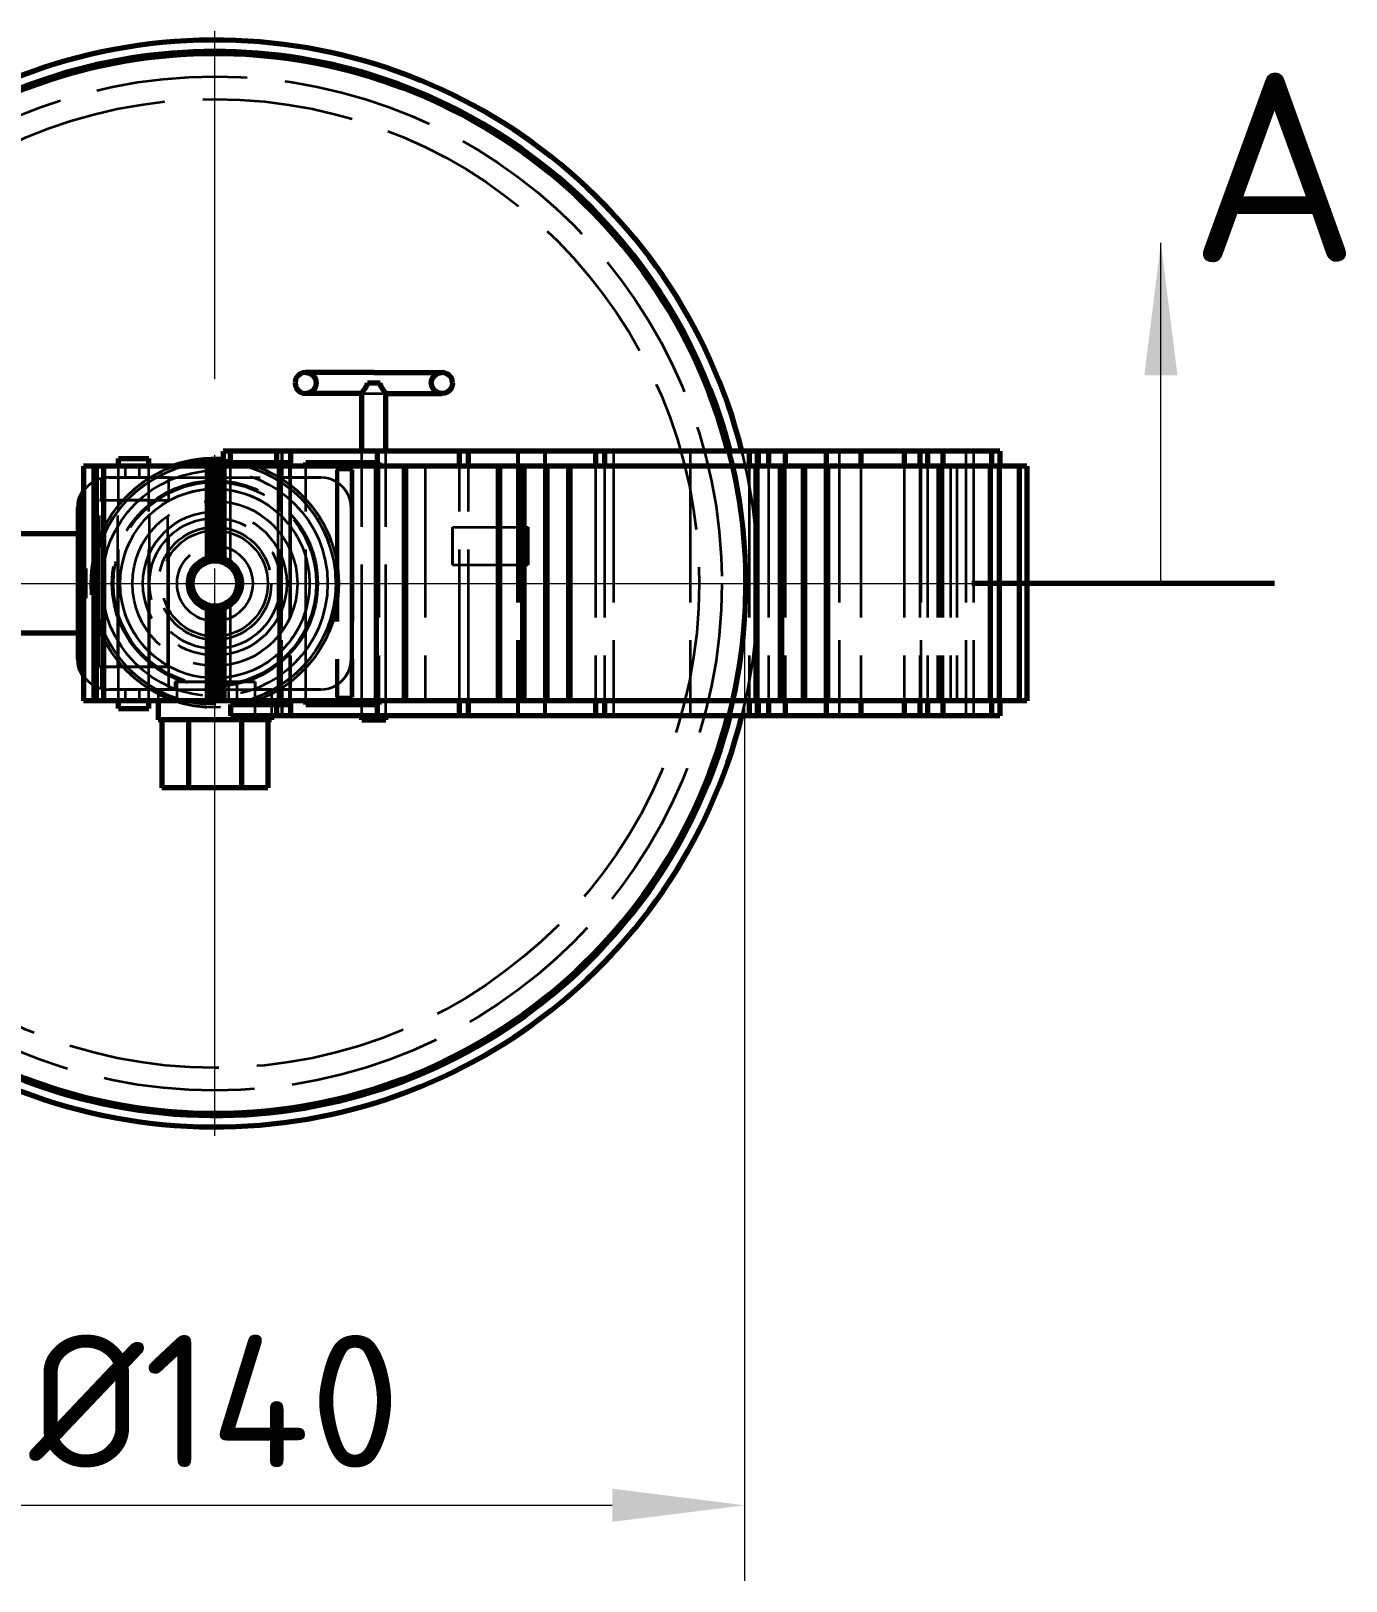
# Model space of a CAD drawing. Header units: millimetres. Extents: x 0 to 2208, y 0 to 420.
# Drawn here: x 108.45 to 143.2, y 41.68 to 82.64 of the extents above; entities that cross this region are included whole.
import ezdxf
from ezdxf.enums import TextEntityAlignment as Align

# ---------------------------------------------------------------- set-up
doc = ezdxf.new("R2010")
doc.units = ezdxf.units.MM
doc.linetypes.add('IRAM-E-TRAZOS', pattern=[5, 4, -1])
doc.linetypes.add('IRAM-F-TRAZO-PUNTO', pattern=[20, 15, -2, 1, -2])
for name, color, linetype, lineweight in [('01-VISIBLE', 7, 'CONTINUOUS', 70), ('02-OCULTA', 4, 'IRAM-E-TRAZOS', 35), ('03-EJE', 1, 'IRAM-F-TRAZO-PUNTO', 18), ('04-COTA', 3, 'CONTINUOUS', 18), ('06-TEXTO', 7, 'CONTINUOUS', 25), ('07-RECUADRO', 7, 'CONTINUOUS', 70), ('08-FINA', 5, 'CONTINUOUS', 18)]:
    doc.layers.add(name, color=color, linetype=linetype, lineweight=lineweight)
doc.styles.add('ISO3098', font='isocpeur.ttf')
doc.dimstyles.new('FLAMA-IRAM', dxfattribs={"dimtxt": 3.5, "dimasz": 3.5, "dimexe": 2, "dimexo": 1.5, "dimgap": 1, "dimtad": 1, "dimdec": 1, "dimtxsty": 'ISO3098', "dimblk": 'IRAM_FLECHA', "dimblk1": 'IRAM_FLECHA', "dimblk2": 'IRAM_FLECHA', "dimcen": 2.5, "dimclrd": 256, "dimclre": 256, "dimclrt": 256, "dimazin": 3, "dimtfac": 1, "dimtmove": 0, "dimatfit": 3, "dimlwd": 18, "dimlwe": 18})

# ---------------------------------------------------------------- blocks, each defined once
blk = doc.blocks.new('IRAM_FLECHA')
blk.add_solid([(0, 0), (-1, 0.125), (-1, -0.125)])

msp = doc.modelspace()

# ---------------------------------------------------------------- hatches: boundary and pattern name
at = {"layer": '08-FINA'}
h = msp.add_hatch(color=7, dxfattribs=at)
h.dxf.hatch_style = 1
h.paths.add_polyline_path([(138.313, 77.041), (137.876, 73.541), (138.751, 73.541)])

# ---------------------------------------------------------------- linework, layer by layer
at = {"layer": '01-VISIBLE'}
for p, q in [((108.89, 81.324), (108.871, 81.381)), ((117.736, 81.324), (117.755, 81.381)), ((117.193, 71.541), (117.193, 73.062)), ((117.833, 71.541), (117.833, 73.062)), ((126.628, 72.367), (126.685, 72.386)), ((110.767, 71.141), (110.767, 71.341)), ((111.567, 71.141), (111.567, 71.341)), ((113.719, 71.541), (113.533, 71.541)), ((113.533, 71.541), (113.533, 71.141)), ((113.719, 71.541), (113.719, 71.241)), ((114.939, 71.541), (113.719, 71.541)), ((114.939, 71.541), (114.939, 71.241)), ((115.311, 71.541), (114.939, 71.541)), ((117.615, 71.541), (115.311, 71.541)), ((115.311, 71.541), (115.311, 71.141)), ((117.615, 71.241), (117.615, 71.541)), ((119.781, 71.541), (117.615, 71.541)), ((119.781, 71.141), (119.781, 71.541)), ((120.019, 71.541), (119.781, 71.541)), ((120.019, 71.141), (120.019, 71.541)), ((123.371, 71.541), (120.019, 71.541)), ((123.371, 71.541), (123.371, 71.141)), ((123.609, 71.541), (123.371, 71.541)), ((123.609, 71.541), (123.609, 71.141)), ((127.435, 71.541), (123.609, 71.541)), ((127.435, 71.541), (127.435, 71.141)), ((127.673, 71.541), (127.435, 71.541)), ((127.673, 71.541), (127.673, 71.141)), ((127.943, 71.541), (127.673, 71.541)), ((127.943, 71.541), (127.943, 71.141)), ((128.383, 71.541), (127.943, 71.541)), ((128.383, 71.541), (128.383, 71.141)), ((129.467, 71.541), (128.383, 71.541)), ((129.467, 71.541), (129.467, 71.141)), ((130.381, 71.541), (129.467, 71.541)), ((130.381, 71.541), (130.381, 71.141)), ((131.533, 71.541), (130.381, 71.541)), ((131.533, 71.541), (131.533, 71.141)), ((131.939, 71.541), (131.533, 71.541)), ((131.939, 71.541), (131.939, 71.141)), ((132.143, 71.541), (131.939, 71.541)), ((132.143, 71.541), (132.143, 71.141)), ((132.549, 71.541), (132.143, 71.541)), ((132.549, 71.541), (132.549, 71.141)), ((133.837, 71.541), (132.549, 71.541)), ((133.837, 71.541), (133.837, 71.141)), ((134.057, 71.541), (133.837, 71.541)), ((134.057, 71.541), (134.057, 71.141)), ((110.113, 71.141), (109.841, 71.141)), ((109.841, 71.141), (109.841, 64.941)), ((110.181, 71.141), (110.113, 71.141)), ((110.113, 71.141), (110.113, 64.941)), ((110.367, 71.141), (110.181, 71.141)), ((110.181, 71.141), (110.181, 64.941)), ((113.109, 71.141), (110.367, 71.141)), ((110.367, 71.141), (110.367, 64.941)), ((113.211, 71.141), (113.109, 71.141)), ((113.109, 71.141), (113.109, 68.71)), ((113.313, 71.141), (113.211, 71.141)), ((113.211, 71.141), (113.211, 68.733)), ((113.449, 71.141), (113.313, 71.141)), ((113.313, 71.141), (113.313, 68.741)), ((113.551, 71.141), (113.449, 71.141)), ((113.449, 71.141), (113.449, 68.728)), ((117.581, 71.141), (113.551, 71.141)), ((113.551, 71.141), (113.551, 68.699)), ((113.589, 71.141), (113.589, 71.241)), ((113.589, 71.241), (113.719, 71.241)), ((113.719, 71.241), (114.939, 71.241)), ((114.939, 71.241), (115.286, 71.241)), ((115.002, 71.141), (115.002, 71.241)), ((115.014, 71.141), (115.014, 71.241)), ((115.025, 71.141), (115.025, 71.241)), ((115.036, 71.141), (115.036, 71.241)), ((115.046, 71.141), (115.046, 71.241)), ((115.286, 71.241), (115.286, 71.141)), ((115.717, 71.141), (115.717, 71.241)), ((115.717, 71.241), (117.615, 71.241)), ((117.581, 64.941), (117.581, 71.141)), ((118.325, 71.141), (117.581, 71.141)), ((117.615, 71.241), (117.648, 71.241)), ((117.648, 71.241), (117.648, 71.141)), ((118.325, 64.941), (118.325, 71.141)), ((118.359, 71.141), (118.325, 71.141)), ((120.797, 71.141), (118.359, 71.141)), ((118.359, 64.941), (118.359, 71.141)), ((120.831, 71.141), (120.797, 71.141)), ((120.797, 71.141), (120.797, 64.941)), ((121.441, 71.141), (120.831, 71.141)), ((120.831, 71.141), (120.831, 64.941)), ((121.475, 71.141), (121.441, 71.141)), ((121.441, 71.141), (121.441, 64.941)), ((122.051, 71.141), (121.475, 71.141)), ((121.475, 71.141), (121.475, 64.941)), ((122.085, 71.141), (122.051, 71.141)), ((122.051, 71.141), (122.051, 64.941)), ((122.661, 71.141), (122.085, 71.141)), ((122.085, 71.141), (122.085, 64.941)), ((122.695, 71.141), (122.661, 71.141)), ((122.661, 71.141), (122.661, 64.941)), ((127.605, 71.141), (122.695, 71.141)), ((122.695, 71.141), (122.695, 64.941)), ((127.639, 71.141), (127.605, 71.141)), ((127.605, 71.141), (127.605, 64.941)), ((128.249, 71.141), (127.639, 71.141)), ((127.639, 71.141), (127.639, 64.941)), ((128.283, 71.141), (128.249, 71.141)), ((128.249, 71.141), (128.249, 64.941)), ((128.857, 71.141), (128.283, 71.141)), ((128.283, 71.141), (128.283, 64.941)), ((128.891, 71.141), (128.857, 71.141)), ((128.857, 71.141), (128.857, 64.941)), ((129.467, 71.141), (128.891, 71.141)), ((128.891, 71.141), (128.891, 64.941)), ((129.501, 71.141), (129.467, 71.141)), ((129.467, 71.141), (129.467, 64.941)), ((133.803, 71.141), (129.501, 71.141)), ((129.501, 71.141), (129.501, 64.941)), ((134.039, 71.141), (133.803, 71.141)), ((133.803, 71.141), (133.803, 64.941)), ((134.565, 71.141), (134.039, 71.141)), ((134.039, 71.141), (134.039, 64.941)), ((134.767, 71.141), (134.565, 71.141)), ((134.565, 71.141), (134.565, 64.941)), ((134.767, 71.141), (134.767, 64.941)), ((109.713, 68.041), (109.713, 70.041)), ((109.713, 69.351), (108.133, 69.351)), ((109.713, 66.041), (109.713, 68.041)), ((109.841, 68.041), (109.713, 68.041)), ((113.109, 67.371), (113.109, 64.941)), ((113.211, 67.348), (113.211, 64.941)), ((113.313, 67.341), (113.313, 64.941)), ((113.449, 67.354), (113.449, 64.941)), ((113.551, 67.383), (113.551, 64.941)), ((109.713, 66.731), (108.133, 66.731)), ((110.113, 64.941), (109.841, 64.941)), ((110.181, 64.941), (110.113, 64.941)), ((110.367, 64.941), (110.181, 64.941)), ((113.109, 64.941), (110.367, 64.941)), ((110.767, 64.741), (110.767, 64.941)), ((111.567, 64.741), (111.567, 64.941)), ((111.813, 64.941), (111.813, 64.441)), ((113.211, 64.941), (113.109, 64.941)), ((113.313, 64.941), (113.211, 64.941)), ((113.449, 64.941), (113.313, 64.941)), ((113.551, 64.941), (113.449, 64.941)), ((117.581, 64.941), (113.551, 64.941)), ((113.727, 64.841), (114.939, 64.841)), ((113.727, 64.841), (113.727, 64.541)), ((113.891, 64.941), (113.891, 64.841)), ((114.939, 64.841), (115.286, 64.841)), ((114.939, 64.841), (114.939, 64.541)), ((115.002, 64.841), (115.002, 64.941)), ((115.014, 64.841), (115.014, 64.941)), ((115.025, 64.841), (115.025, 64.941)), ((115.036, 64.841), (115.036, 64.941)), ((115.046, 64.841), (115.046, 64.941)), ((115.286, 64.941), (115.286, 64.841)), ((115.311, 64.941), (115.311, 64.541)), ((115.717, 64.841), (115.717, 64.941)), ((115.717, 64.841), (117.615, 64.841)), ((118.325, 64.941), (117.581, 64.941)), ((117.615, 64.541), (117.615, 64.841)), ((117.615, 64.841), (117.648, 64.841)), ((117.648, 64.941), (117.648, 64.841)), ((118.359, 64.941), (118.325, 64.941)), ((120.797, 64.941), (118.359, 64.941)), ((119.781, 64.541), (119.781, 64.941)), ((120.019, 64.541), (120.019, 64.941)), ((120.831, 64.941), (120.797, 64.941)), ((121.441, 64.941), (120.831, 64.941)), ((121.475, 64.941), (121.441, 64.941)), ((122.051, 64.941), (121.475, 64.941)), ((122.085, 64.941), (122.051, 64.941)), ((122.661, 64.941), (122.085, 64.941)), ((122.695, 64.941), (122.661, 64.941)), ((127.605, 64.941), (122.695, 64.941)), ((123.371, 64.941), (123.371, 64.541)), ((123.609, 64.941), (123.609, 64.541)), ((127.435, 64.941), (127.435, 64.541)), ((127.639, 64.941), (127.605, 64.941)), ((128.249, 64.941), (127.639, 64.941)), ((127.673, 64.941), (127.673, 64.541)), ((127.943, 64.941), (127.943, 64.541)), ((128.283, 64.941), (128.249, 64.941)), ((128.857, 64.941), (128.283, 64.941)), ((128.383, 64.941), (128.383, 64.541)), ((128.891, 64.941), (128.857, 64.941)), ((129.467, 64.941), (128.891, 64.941)), ((129.501, 64.941), (129.467, 64.941)), ((129.467, 64.941), (129.467, 64.541)), ((133.803, 64.941), (129.501, 64.941)), ((130.381, 64.941), (130.381, 64.541)), ((131.533, 64.941), (131.533, 64.541)), ((131.939, 64.941), (131.939, 64.541)), ((132.143, 64.941), (132.143, 64.541)), ((132.549, 64.941), (132.549, 64.541)), ((134.039, 64.941), (133.803, 64.941)), ((133.837, 64.941), (133.837, 64.541)), ((134.565, 64.941), (134.039, 64.941)), ((134.057, 64.941), (134.057, 64.541)), ((134.767, 64.941), (134.565, 64.941)), ((111.913, 64.441), (111.913, 62.641)), ((112.613, 64.441), (112.613, 62.641)), ((114.939, 64.541), (113.727, 64.541)), ((114.013, 64.441), (114.013, 62.641)), ((114.713, 64.441), (114.713, 62.641)), ((114.813, 64.541), (114.813, 64.441)), ((115.311, 64.541), (114.939, 64.541)), ((117.615, 64.541), (115.311, 64.541)), ((117.193, 64.441), (117.193, 64.541)), ((119.781, 64.541), (117.615, 64.541)), ((117.833, 64.441), (117.833, 64.541)), ((120.019, 64.541), (119.781, 64.541)), ((123.371, 64.541), (120.019, 64.541)), ((123.609, 64.541), (123.371, 64.541)), ((127.435, 64.541), (123.609, 64.541)), ((127.673, 64.541), (127.435, 64.541)), ((127.943, 64.541), (127.673, 64.541)), ((128.383, 64.541), (127.943, 64.541)), ((129.467, 64.541), (128.383, 64.541)), ((130.381, 64.541), (129.467, 64.541)), ((131.533, 64.541), (130.381, 64.541)), ((131.939, 64.541), (131.533, 64.541)), ((132.143, 64.541), (131.939, 64.541)), ((132.549, 64.541), (132.143, 64.541)), ((133.837, 64.541), (132.549, 64.541)), ((134.057, 64.541), (133.837, 64.541)), ((112.613, 62.641), (111.913, 62.641)), ((114.013, 62.641), (112.613, 62.641)), ((114.713, 62.641), (114.013, 62.641))]:
    msp.add_line(p, q, dxfattribs=at)
for points in [[(115.713, 73.621), (115.641, 73.611), (115.573, 73.583), (115.515, 73.539), (115.471, 73.481), (115.443, 73.413), (115.433, 73.341)], [(115.433, 73.341), (115.443, 73.268), (115.471, 73.201), (115.515, 73.143), (115.573, 73.098), (115.641, 73.07), (115.713, 73.061)], [(117.513, 73.621), (117.413, 73.621), (117.313, 73.621), (117.213, 73.621), (117.113, 73.621), (117.013, 73.621), (116.913, 73.621), (116.813, 73.621), (116.713, 73.621), (116.613, 73.621), (116.513, 73.621), (116.413, 73.621), (116.313, 73.621), (116.213, 73.621), (116.113, 73.621), (116.013, 73.621), (115.913, 73.621), (115.813, 73.621), (115.713, 73.621)], [(115.713, 73.621), (115.82, 73.6), (115.911, 73.539), (115.972, 73.448), (115.993, 73.341), (115.972, 73.234), (115.911, 73.143), (115.82, 73.082), (115.713, 73.061)], [(117.193, 73.062), (117.222, 73.107), (117.254, 73.15), (117.286, 73.194), (117.315, 73.239), (117.337, 73.288), (117.347, 73.341)], [(117.347, 73.341), (117.374, 73.341), (117.402, 73.341), (117.43, 73.341), (117.458, 73.341), (117.485, 73.341), (117.513, 73.341)], [(117.513, 73.621), (117.613, 73.621), (117.713, 73.621), (117.813, 73.621), (117.913, 73.621), (118.013, 73.621), (118.113, 73.621), (118.213, 73.621), (118.313, 73.621), (118.413, 73.621), (118.513, 73.621), (118.613, 73.621), (118.713, 73.621), (118.813, 73.621), (118.913, 73.621), (119.013, 73.621), (119.113, 73.621), (119.213, 73.621), (119.313, 73.621)], [(117.513, 73.341), (117.541, 73.341), (117.568, 73.341), (117.596, 73.341), (117.624, 73.341), (117.652, 73.341), (117.679, 73.341)], [(117.833, 73.062), (117.804, 73.107), (117.772, 73.15), (117.74, 73.194), (117.711, 73.239), (117.689, 73.288), (117.679, 73.341)], [(119.313, 73.061), (119.206, 73.082), (119.115, 73.143), (119.054, 73.234), (119.033, 73.341), (119.054, 73.448), (119.115, 73.539), (119.206, 73.6), (119.313, 73.621)], [(119.593, 73.341), (119.583, 73.413), (119.555, 73.481), (119.511, 73.539), (119.453, 73.583), (119.385, 73.611), (119.313, 73.621)], [(119.313, 73.621), (119.313, 73.621), (119.313, 73.621), (119.313, 73.621), (119.313, 73.621), (119.313, 73.621), (119.313, 73.621)], [(119.593, 73.341), (119.583, 73.268), (119.555, 73.201), (119.511, 73.143), (119.453, 73.098), (119.385, 73.07), (119.313, 73.061)], [(117.193, 73.061), (117.087, 73.061), (116.982, 73.061), (116.876, 73.061), (116.77, 73.061), (116.664, 73.061), (116.559, 73.061), (116.453, 73.061), (116.347, 73.061), (116.242, 73.061), (116.136, 73.061), (116.03, 73.061), (115.924, 73.061), (115.819, 73.061), (115.713, 73.061)], [(115.713, 73.061), (115.713, 73.061), (115.713, 73.061), (115.713, 73.061), (115.713, 73.061), (115.713, 73.061), (115.713, 73.061)], [(117.194, 73.061), (117.194, 73.061), (117.194, 73.061), (117.193, 73.061), (117.193, 73.062), (117.193, 73.062), (117.193, 73.062)], [(117.832, 73.061), (117.832, 73.061), (117.832, 73.061), (117.833, 73.061), (117.833, 73.062), (117.833, 73.062), (117.833, 73.062)], [(117.833, 73.061), (117.939, 73.061), (118.044, 73.061), (118.15, 73.061), (118.256, 73.061), (118.362, 73.061), (118.467, 73.061), (118.573, 73.061), (118.679, 73.061), (118.784, 73.061), (118.89, 73.061), (118.996, 73.061), (119.102, 73.061), (119.207, 73.061), (119.313, 73.061)], [(110.767, 71.341), (110.834, 71.341), (110.9, 71.341), (110.967, 71.341), (111.034, 71.341), (111.1, 71.341), (111.167, 71.341)], [(111.167, 71.341), (111.234, 71.341), (111.3, 71.341), (111.367, 71.341), (111.434, 71.341), (111.5, 71.341), (111.567, 71.341)], [(113.109, 67.371), (113.012, 67.411), (112.922, 67.464), (112.84, 67.529), (112.768, 67.605), (112.708, 67.691), (112.662, 67.785), (112.633, 67.885), (112.618, 67.989), (112.618, 68.093), (112.633, 68.197), (112.662, 68.297), (112.708, 68.391), (112.768, 68.477), (112.84, 68.553), (112.922, 68.618), (113.012, 68.671), (113.109, 68.71)], [(113.211, 68.733), (113.228, 68.736), (113.245, 68.738), (113.262, 68.739), (113.279, 68.74), (113.296, 68.741), (113.313, 68.741)], [(113.313, 68.741), (113.336, 68.74), (113.359, 68.739), (113.381, 68.738), (113.404, 68.735), (113.427, 68.732), (113.449, 68.728)], [(113.449, 68.728), (113.466, 68.724), (113.483, 68.72), (113.501, 68.715), (113.517, 68.71), (113.534, 68.705), (113.551, 68.699)], [(113.551, 68.699), (113.648, 68.655), (113.738, 68.596), (113.818, 68.525), (113.886, 68.443), (113.94, 68.351), (113.98, 68.252), (114.004, 68.147), (114.013, 68.041)], [(114.013, 68.041), (114.004, 67.934), (113.98, 67.83), (113.94, 67.731), (113.886, 67.639), (113.818, 67.556), (113.738, 67.485), (113.648, 67.427), (113.551, 67.383)], [(113.313, 67.341), (113.296, 67.341), (113.279, 67.342), (113.262, 67.343), (113.245, 67.344), (113.228, 67.346), (113.211, 67.348)], [(113.449, 67.354), (113.427, 67.35), (113.404, 67.347), (113.381, 67.344), (113.359, 67.342), (113.336, 67.341), (113.313, 67.341)], [(113.551, 67.383), (113.534, 67.377), (113.517, 67.371), (113.501, 67.366), (113.483, 67.362), (113.466, 67.358), (113.449, 67.354)], [(113.595, 67.4), (113.594, 67.4), (113.593, 67.399), (113.592, 67.399), (113.591, 67.399), (113.59, 67.398), (113.589, 67.398)], [(110.767, 64.741), (110.834, 64.741), (110.9, 64.741), (110.967, 64.741), (111.034, 64.741), (111.1, 64.741), (111.167, 64.741)], [(111.167, 64.741), (111.234, 64.741), (111.3, 64.741), (111.367, 64.741), (111.434, 64.741), (111.5, 64.741), (111.567, 64.741)], [(114.813, 64.441), (114.713, 64.441), (114.613, 64.441), (114.513, 64.441), (114.413, 64.441), (114.313, 64.441), (114.213, 64.441), (114.113, 64.441), (114.013, 64.441), (113.913, 64.441), (113.813, 64.441), (113.713, 64.441), (113.613, 64.441), (113.513, 64.441), (113.413, 64.441), (113.313, 64.441), (113.213, 64.441), (113.113, 64.441), (113.013, 64.441), (112.913, 64.441), (112.813, 64.441), (112.713, 64.441), (112.613, 64.441), (112.513, 64.441), (112.413, 64.441), (112.313, 64.441), (112.213, 64.441), (112.113, 64.441), (112.013, 64.441), (111.913, 64.441), (111.813, 64.441)], [(117.193, 64.441), (117.246, 64.441), (117.3, 64.441), (117.353, 64.441), (117.406, 64.441), (117.46, 64.441), (117.513, 64.441)], [(117.513, 64.441), (117.566, 64.441), (117.62, 64.441), (117.673, 64.441), (117.726, 64.441), (117.78, 64.441), (117.833, 64.441)]]:
    msp.add_lwpolyline(points, dxfattribs=at)
for radius in [0.64, 0.6]:
    msp.add_circle((113.313, 68.041), radius, dxfattribs=at)
for centre, radius, start, end in [((113.313, 68.041), 14.36, 14.1069, 174.4052), ((113.313, 68.041), 14, 14.4775, 174.2608), ((113.313, 68.041), 14.06, 71.5835, 108.4165), ((113.313, 68.041), 14, 71.5835, 108.4165), ((113.313, 68.041), 14.06, 108.4165, 133.3086), ((113.313, 68.041), 14.06, 18, 71.5835), ((113.313, 68.041), 14, 14.4775, 18), ((113.313, 68.041), 14.06, 14.4144, 18), ((113.313, 68.041), 3.28, 86.1541, 109.0697), ((113.313, 68.041), 3.2, 86.0578, 104.3615), ((110.513, 70.041), 0.8, 147.1401, 180), ((113.313, 68.041), 0.7, 98.3786, 106.9435), ((113.313, 68.041), 0.7, -106.9435, -98.3786), ((113.313, 68.041), 14.36, -174.4052, -14.1069), ((113.313, 68.041), 14.06, -174.2854, -14.4144), ((113.313, 68.041), 14, -174.2608, -14.4775), ((113.313, 68.041), 14, -174.2608, -14.4775), ((110.513, 66.041), 0.8, 180, -147.1401), ((113.313, 68.041), 14, -108.8258, -71.1742)]:
    msp.add_arc(centre, radius, start, end, dxfattribs=at)
at = {"layer": '02-OCULTA'}
for p, q in [((108.89, 81.324), (108.871, 81.381)), ((117.736, 81.324), (117.755, 81.381)), ((126.628, 72.367), (126.685, 72.386)), ((113.533, 71.541), (113.719, 71.541)), ((113.719, 71.541), (115.075, 71.541)), ((113.719, 71.541), (113.719, 68.611)), ((115.075, 71.541), (115.075, 64.541)), ((115.075, 71.541), (115.091, 71.541)), ((115.091, 71.541), (115.091, 70.841)), ((115.091, 71.541), (115.277, 71.541)), ((115.277, 71.541), (115.277, 70.841)), ((115.277, 71.541), (121.305, 71.541)), ((117.193, 64.541), (117.193, 71.541)), ((117.193, 64.541), (117.193, 71.541)), ((117.833, 64.541), (117.833, 71.541)), ((117.833, 64.541), (117.833, 71.541)), ((121.305, 71.541), (121.339, 71.541)), ((121.305, 71.541), (121.305, 64.541)), ((121.339, 71.541), (122.017, 71.541)), ((121.339, 71.541), (121.339, 64.541)), ((122.017, 71.541), (122.051, 71.541)), ((122.017, 71.541), (122.017, 64.541)), ((122.051, 71.541), (123.845, 71.541)), ((122.051, 71.541), (122.051, 64.541)), ((123.845, 71.541), (125.877, 71.541)), ((123.845, 71.541), (123.845, 64.541)), ((125.877, 71.541), (127.605, 71.541)), ((125.877, 71.541), (125.877, 64.541)), ((127.605, 71.541), (129.807, 71.541)), ((127.605, 71.541), (127.605, 64.541)), ((129.807, 71.541), (131.973, 71.541)), ((129.807, 71.541), (129.807, 64.541)), ((131.973, 71.541), (133.159, 71.541)), ((131.973, 71.541), (131.973, 64.541)), ((133.159, 71.541), (133.363, 71.541)), ((133.159, 71.541), (133.159, 64.541)), ((133.363, 71.541), (133.363, 64.541)), ((133.363, 71.541), (133.803, 71.541)), ((133.803, 71.541), (133.803, 64.541)), ((133.803, 71.541), (134.057, 71.541)), ((109.841, 71.141), (110.181, 71.141)), ((110.181, 71.141), (110.367, 71.141)), ((110.181, 71.141), (110.181, 64.941)), ((110.181, 71.141), (110.181, 64.941)), ((110.367, 71.141), (110.943, 71.141)), ((110.367, 71.141), (110.367, 70.827)), ((110.767, 64.941), (110.767, 71.141)), ((110.767, 64.941), (110.767, 71.141)), ((110.943, 71.141), (111.315, 71.141)), ((110.943, 71.141), (110.943, 70.841)), ((111.315, 71.141), (113.211, 71.141)), ((111.315, 71.141), (111.315, 70.841)), ((111.567, 64.941), (111.567, 71.141)), ((111.567, 64.941), (111.567, 71.141)), ((113.211, 71.141), (113.347, 71.141)), ((113.211, 71.141), (113.211, 68.733)), ((113.347, 71.141), (113.483, 71.141)), ((113.347, 71.141), (113.347, 68.74)), ((113.483, 71.141), (114.973, 71.141)), ((113.483, 71.141), (113.483, 68.72)), ((113.533, 71.141), (113.533, 68.705)), ((115.002, 71.241), (113.589, 71.241)), ((113.589, 68.684), (113.589, 71.141)), ((114.973, 71.141), (118.867, 71.141)), ((114.973, 71.141), (114.973, 64.941)), ((115.014, 71.241), (115.002, 71.241)), ((115.002, 64.941), (115.002, 71.141)), ((115.025, 71.241), (115.014, 71.241)), ((115.014, 64.941), (115.014, 71.141)), ((115.036, 71.241), (115.025, 71.241)), ((115.025, 64.941), (115.025, 71.141)), ((115.046, 71.241), (115.036, 71.241)), ((115.036, 64.941), (115.036, 71.141)), ((115.286, 71.241), (115.046, 71.241)), ((115.046, 64.941), (115.046, 71.141)), ((115.286, 71.141), (115.286, 64.941)), ((115.311, 71.141), (115.311, 64.941)), ((117.648, 71.241), (115.717, 71.241)), ((115.717, 64.941), (115.717, 71.141)), ((116.519, 71.041), (116.919, 71.041)), ((116.519, 71.041), (116.519, 65.041)), ((116.559, 71.041), (116.519, 71.041)), ((116.559, 71.041), (116.559, 65.041)), ((116.959, 71.041), (116.559, 71.041)), ((116.919, 65.041), (116.919, 71.041)), ((116.919, 65.041), (116.919, 71.041)), ((116.919, 71.041), (116.959, 71.041)), ((116.959, 71.041), (116.959, 65.041)), ((116.959, 65.041), (116.959, 71.041)), ((117.648, 71.141), (117.648, 64.941)), ((118.867, 71.141), (132.413, 71.141)), ((118.867, 71.141), (118.867, 64.941)), ((119.781, 64.941), (119.781, 71.141)), ((120.019, 64.941), (120.019, 71.141)), ((123.371, 71.141), (123.371, 64.941)), ((123.609, 71.141), (123.609, 64.941)), ((127.435, 71.141), (127.435, 64.941)), ((127.673, 71.141), (127.673, 64.941)), ((127.943, 71.141), (127.943, 64.941)), ((128.383, 71.141), (128.383, 64.941)), ((129.467, 71.141), (129.467, 64.941)), ((130.381, 71.141), (130.381, 64.941)), ((131.533, 71.141), (131.533, 64.941)), ((131.939, 71.141), (131.939, 64.941)), ((132.143, 71.141), (132.143, 64.941)), ((132.413, 71.141), (132.481, 71.141)), ((132.413, 71.141), (132.413, 64.941)), ((132.481, 71.141), (132.753, 71.141)), ((132.481, 71.141), (132.481, 64.941)), ((132.549, 71.141), (132.549, 64.941)), ((132.753, 71.141), (132.921, 71.141)), ((132.753, 71.141), (132.753, 64.941)), ((132.921, 71.141), (134.581, 71.141)), ((132.921, 71.141), (132.921, 64.941)), ((133.837, 71.141), (133.837, 64.941)), ((134.057, 71.141), (134.057, 64.941)), ((134.581, 71.141), (134.767, 71.141)), ((134.581, 71.141), (134.581, 64.941)), ((110.306, 70.814), (110.306, 70.241)), ((110.513, 70.841), (116.113, 70.841)), ((110.513, 70.841), (116.113, 70.841)), ((110.943, 70.841), (110.513, 70.841)), ((110.513, 70.841), (112.099, 70.841)), ((111.315, 70.841), (110.943, 70.841)), ((112.099, 70.841), (111.315, 70.841)), ((112.099, 65.241), (112.099, 70.841)), ((115.076, 70.841), (116.113, 70.841)), ((115.091, 70.841), (115.076, 70.841)), ((115.076, 70.841), (115.076, 65.241)), ((115.277, 70.841), (115.091, 70.841)), ((116.113, 70.841), (115.277, 70.841)), ((109.713, 68.433), (109.713, 70.041)), ((110.267, 65.841), (110.267, 70.241)), ((110.267, 70.241), (112.067, 70.241)), ((110.267, 65.841), (110.267, 70.241)), ((110.306, 70.241), (110.267, 70.241)), ((110.267, 65.841), (110.267, 70.241)), ((110.306, 70.241), (112.067, 70.241)), ((110.747, 65.841), (110.747, 70.241)), ((111.587, 65.841), (111.587, 70.241)), ((112.067, 65.841), (112.067, 70.241)), ((112.067, 65.841), (112.067, 70.241)), ((116.913, 66.041), (116.913, 70.041)), ((116.913, 66.041), (116.913, 70.041)), ((116.913, 66.041), (116.913, 70.041)), ((119.593, 69.531), (121.593, 69.531)), ((109.913, 68.433), (109.713, 68.433)), ((109.913, 68.433), (109.913, 67.649)), ((119.593, 68.531), (121.593, 68.531)), ((109.913, 68.041), (109.841, 68.041)), ((109.713, 66.041), (109.713, 67.649)), ((109.913, 67.649), (109.713, 67.649)), ((113.211, 67.348), (113.211, 65.441)), ((113.347, 67.342), (113.347, 65.441)), ((113.483, 67.362), (113.483, 65.441)), ((113.533, 67.376), (113.533, 65.441)), ((113.589, 65.441), (113.589, 67.398)), ((113.719, 67.471), (113.719, 65.441)), ((110.267, 65.841), (112.067, 65.841)), ((110.306, 65.841), (110.267, 65.841)), ((110.306, 65.841), (110.306, 65.268)), ((110.306, 65.841), (112.067, 65.841)), ((110.367, 65.254), (110.367, 64.941)), ((110.513, 65.241), (112.252, 65.241)), ((110.513, 65.241), (113.313, 65.241)), ((110.943, 65.241), (110.513, 65.241)), ((110.513, 65.241), (112.099, 65.241)), ((110.943, 65.241), (110.943, 64.941)), ((111.315, 65.241), (110.943, 65.241)), ((112.099, 65.241), (111.315, 65.241)), ((111.315, 65.241), (111.315, 64.941)), ((111.813, 65.241), (111.813, 64.941)), ((112.252, 65.441), (112.252, 65.241)), ((112.252, 65.441), (114.374, 65.441)), ((112.306, 65.441), (113.211, 65.441)), ((112.306, 65.441), (112.306, 64.941)), ((113.211, 65.441), (113.347, 65.441)), ((113.313, 65.441), (113.313, 65.241)), ((113.313, 65.241), (116.113, 65.241)), ((113.347, 65.441), (113.483, 65.441)), ((113.483, 65.441), (113.678, 65.441)), ((113.533, 65.441), (113.719, 65.441)), ((113.589, 65.441), (113.533, 65.441)), ((113.891, 65.441), (113.589, 65.441)), ((113.678, 65.441), (113.678, 64.941)), ((113.719, 65.441), (114.368, 65.441)), ((113.891, 65.441), (113.891, 64.941)), ((114.368, 65.441), (114.368, 64.541)), ((114.374, 65.441), (114.374, 65.241)), ((114.374, 65.241), (116.113, 65.241)), ((114.813, 65.241), (114.813, 64.541)), ((115.076, 65.241), (116.113, 65.241)), ((115.091, 65.241), (115.076, 65.241)), ((115.277, 65.241), (115.091, 65.241)), ((115.091, 65.241), (115.091, 64.541)), ((115.277, 65.241), (115.277, 64.541)), ((116.113, 65.241), (115.277, 65.241)), ((109.841, 64.941), (110.181, 64.941)), ((110.181, 64.941), (110.367, 64.941)), ((110.367, 64.941), (110.943, 64.941)), ((110.943, 64.941), (111.315, 64.941)), ((111.315, 64.941), (112.306, 64.941)), ((113.678, 64.941), (114.973, 64.941)), ((115.002, 64.841), (113.891, 64.841)), ((114.973, 64.941), (118.867, 64.941)), ((115.014, 64.841), (115.002, 64.841)), ((115.025, 64.841), (115.014, 64.841)), ((115.036, 64.841), (115.025, 64.841)), ((115.046, 64.841), (115.036, 64.841)), ((115.286, 64.841), (115.046, 64.841)), ((117.648, 64.841), (115.717, 64.841)), ((116.519, 65.041), (116.919, 65.041)), ((116.559, 65.041), (116.519, 65.041)), ((116.959, 65.041), (116.559, 65.041)), ((116.919, 65.041), (116.959, 65.041)), ((118.867, 64.941), (132.413, 64.941)), ((132.413, 64.941), (132.481, 64.941)), ((132.481, 64.941), (132.753, 64.941)), ((132.753, 64.941), (132.921, 64.941)), ((132.921, 64.941), (134.581, 64.941)), ((134.581, 64.941), (134.767, 64.941)), ((112.613, 64.441), (111.913, 64.441)), ((111.913, 64.441), (112.613, 64.441)), ((114.013, 64.441), (112.613, 64.441)), ((112.613, 64.441), (112.613, 62.641)), ((112.613, 64.441), (114.013, 64.441)), ((114.713, 64.441), (114.013, 64.441)), ((114.013, 64.441), (114.013, 62.641)), ((114.013, 64.441), (114.713, 64.441)), ((114.368, 64.541), (115.075, 64.541)), ((115.075, 64.541), (115.091, 64.541)), ((115.091, 64.541), (115.277, 64.541)), ((115.277, 64.541), (121.305, 64.541)), ((121.305, 64.541), (121.339, 64.541)), ((121.339, 64.541), (122.017, 64.541)), ((122.017, 64.541), (122.051, 64.541)), ((122.051, 64.541), (123.845, 64.541)), ((123.845, 64.541), (125.877, 64.541)), ((125.877, 64.541), (127.605, 64.541)), ((127.605, 64.541), (129.807, 64.541)), ((129.807, 64.541), (131.973, 64.541)), ((131.973, 64.541), (133.159, 64.541)), ((133.159, 64.541), (133.363, 64.541)), ((133.363, 64.541), (133.803, 64.541)), ((133.803, 64.541), (134.057, 64.541)), ((126.567, 63.532), (126.624, 63.512)), ((126.567, 63.532), (126.624, 63.512)), ((111.913, 62.641), (112.613, 62.641)), ((112.613, 62.641), (114.013, 62.641)), ((114.013, 62.641), (114.713, 62.641)), ((118.58, 55.069), (118.603, 55.014)), ((118.58, 55.069), (118.603, 55.014)), ((108.795, 54.79), (108.776, 54.733)), ((108.795, 54.79), (108.776, 54.733)), ((117.831, 54.79), (117.85, 54.733)), ((117.831, 54.79), (117.85, 54.733))]:
    msp.add_line(p, q, dxfattribs=at)
for points in [[(119.313, 73.621), (119.21, 73.621), (119.107, 73.621), (119.004, 73.621), (118.902, 73.621), (118.799, 73.621), (118.696, 73.621), (118.593, 73.621), (118.49, 73.621), (118.387, 73.621), (118.284, 73.621), (118.182, 73.621), (118.079, 73.621), (117.976, 73.621), (117.873, 73.621), (117.77, 73.621), (117.667, 73.621), (117.564, 73.621), (117.462, 73.621), (117.359, 73.621), (117.256, 73.621), (117.153, 73.621), (117.05, 73.621), (116.947, 73.621), (116.844, 73.621), (116.742, 73.621), (116.639, 73.621), (116.536, 73.621), (116.433, 73.621), (116.33, 73.621), (116.227, 73.621), (116.124, 73.621), (116.022, 73.621), (115.919, 73.621), (115.816, 73.621), (115.713, 73.621)], [(117.371, 73.341), (117.362, 73.285), (117.339, 73.233), (117.309, 73.185), (117.274, 73.14), (117.237, 73.098), (117.194, 73.061)], [(117.347, 73.341), (117.374, 73.341), (117.402, 73.341), (117.43, 73.341), (117.458, 73.341), (117.485, 73.341), (117.513, 73.341)], [(117.655, 73.341), (117.608, 73.341), (117.56, 73.341), (117.513, 73.341), (117.466, 73.341), (117.418, 73.341), (117.371, 73.341)], [(117.371, 73.341), (117.394, 73.341), (117.418, 73.341), (117.442, 73.341), (117.466, 73.341), (117.489, 73.341), (117.513, 73.341)], [(117.513, 73.341), (117.541, 73.341), (117.568, 73.341), (117.596, 73.341), (117.624, 73.341), (117.652, 73.341), (117.679, 73.341)], [(117.513, 73.341), (117.537, 73.341), (117.56, 73.341), (117.584, 73.341), (117.608, 73.341), (117.632, 73.341), (117.655, 73.341)], [(117.655, 73.341), (117.664, 73.285), (117.687, 73.233), (117.717, 73.185), (117.752, 73.14), (117.789, 73.098), (117.832, 73.061)], [(115.713, 73.061), (115.816, 73.061), (115.919, 73.061), (116.022, 73.061), (116.124, 73.061), (116.227, 73.061), (116.33, 73.061), (116.433, 73.061), (116.536, 73.061), (116.639, 73.061), (116.742, 73.061), (116.844, 73.061), (116.947, 73.061), (117.05, 73.061), (117.153, 73.061), (117.256, 73.061), (117.359, 73.061), (117.462, 73.061), (117.564, 73.061), (117.667, 73.061), (117.77, 73.061), (117.873, 73.061), (117.976, 73.061), (118.079, 73.061), (118.182, 73.061), (118.284, 73.061), (118.387, 73.061), (118.49, 73.061), (118.593, 73.061), (118.696, 73.061), (118.799, 73.061), (118.902, 73.061), (119.004, 73.061), (119.107, 73.061), (119.21, 73.061), (119.313, 73.061)], [(117.194, 73.061), (117.194, 73.061), (117.194, 73.061), (117.194, 73.061), (117.193, 73.061), (117.193, 73.061), (117.193, 73.061)], [(117.832, 73.061), (117.832, 73.061), (117.832, 73.061), (117.832, 73.061), (117.833, 73.061), (117.833, 73.061), (117.833, 73.061)], [(111.567, 71.341), (111.467, 71.341), (111.367, 71.341), (111.267, 71.341), (111.167, 71.341), (111.067, 71.341), (110.967, 71.341), (110.867, 71.341), (110.767, 71.341)], [(117.833, 71.541), (117.726, 71.541), (117.62, 71.541), (117.513, 71.541), (117.406, 71.541), (117.3, 71.541), (117.193, 71.541)], [(117.193, 71.541), (117.246, 71.541), (117.3, 71.541), (117.353, 71.541), (117.406, 71.541), (117.46, 71.541), (117.513, 71.541)], [(117.513, 71.541), (117.566, 71.541), (117.62, 71.541), (117.673, 71.541), (117.726, 71.541), (117.78, 71.541), (117.833, 71.541)], [(111.567, 71.141), (111.467, 71.141), (111.367, 71.141), (111.267, 71.141), (111.167, 71.141), (111.067, 71.141), (110.967, 71.141), (110.867, 71.141), (110.767, 71.141)], [(110.767, 71.141), (110.834, 71.141), (110.9, 71.141), (110.967, 71.141), (111.034, 71.141), (111.1, 71.141), (111.167, 71.141)], [(111.167, 71.141), (111.234, 71.141), (111.3, 71.141), (111.367, 71.141), (111.434, 71.141), (111.5, 71.141), (111.567, 71.141)], [(110.367, 70.827), (110.357, 70.825), (110.346, 70.823), (110.336, 70.821), (110.326, 70.819), (110.316, 70.816), (110.306, 70.814)], [(110.513, 70.841), (110.489, 70.84), (110.464, 70.839), (110.44, 70.838), (110.415, 70.835), (110.391, 70.832), (110.367, 70.827)], [(115.815, 68.041), (115.813, 67.941), (115.807, 67.841), (115.797, 67.741), (115.783, 67.642), (115.765, 67.544), (115.743, 67.446), (115.717, 67.349), (115.688, 67.253), (115.654, 67.159), (115.617, 67.066), (115.576, 66.975), (115.532, 66.885), (115.484, 66.797), (115.432, 66.711), (115.378, 66.628), (115.319, 66.546), (115.258, 66.467), (115.193, 66.39), (115.126, 66.317), (115.055, 66.245), (114.982, 66.177), (114.906, 66.112), (114.828, 66.05), (114.747, 65.991), (114.664, 65.935), (114.578, 65.882), (114.491, 65.834), (114.402, 65.788), (114.311, 65.746), (114.218, 65.708), (114.124, 65.674), (114.029, 65.643), (113.932, 65.617), (113.835, 65.594), (113.737, 65.575), (113.638, 65.56), (113.538, 65.549), (113.438, 65.542), (113.338, 65.539), (113.238, 65.54), (113.138, 65.545), (113.038, 65.554), (112.939, 65.567), (112.84, 65.584), (112.742, 65.605), (112.645, 65.63), (112.549, 65.658), (112.455, 65.691), (112.361, 65.727), (112.269, 65.767), (112.179, 65.81), (112.091, 65.858), (112.005, 65.908), (111.92, 65.962), (111.838, 66.02), (111.759, 66.08), (111.681, 66.144), (111.607, 66.211), (111.535, 66.281), (111.466, 66.353), (111.4, 66.428), (111.337, 66.506), (111.277, 66.586), (111.221, 66.669), (111.167, 66.754), (111.118, 66.841), (111.071, 66.93), (111.029, 67.02), (110.99, 67.112), (110.954, 67.206), (110.923, 67.301), (110.895, 67.397), (110.871, 67.495), (110.851, 67.593), (110.836, 67.692), (110.824, 67.791), (110.816, 67.891), (110.812, 67.991), (110.812, 68.091), (110.816, 68.191), (110.824, 68.291), (110.836, 68.39), (110.851, 68.489), (110.871, 68.587), (110.895, 68.684), (110.923, 68.781), (110.954, 68.876), (110.99, 68.969), (111.029, 69.062), (111.071, 69.152), (111.118, 69.241), (111.167, 69.328), (111.221, 69.413), (111.277, 69.495), (111.337, 69.576), (111.4, 69.653), (111.466, 69.729), (111.535, 69.801), (111.607, 69.871), (111.681, 69.938), (111.759, 70.001), (111.838, 70.062), (111.92, 70.119), (112.005, 70.174), (112.091, 70.224), (112.179, 70.271), (112.269, 70.315), (112.361, 70.355), (112.455, 70.391), (112.549, 70.423), (112.645, 70.452), (112.742, 70.477), (112.84, 70.498), (112.939, 70.515), (113.038, 70.528), (113.138, 70.537), (113.238, 70.542), (113.338, 70.543), (113.438, 70.54), (113.538, 70.533), (113.638, 70.522), (113.737, 70.507), (113.835, 70.488), (113.932, 70.465), (114.029, 70.438), (114.124, 70.408), (114.218, 70.373), (114.311, 70.335), (114.402, 70.294), (114.491, 70.248), (114.578, 70.199), (114.664, 70.147), (114.747, 70.091), (114.828, 70.032), (114.906, 69.97), (114.982, 69.905), (115.055, 69.836), (115.126, 69.765), (115.193, 69.691), (115.258, 69.615), (115.319, 69.536), (115.378, 69.454), (115.432, 69.371), (115.484, 69.285), (115.532, 69.197), (115.576, 69.107), (115.617, 69.016), (115.654, 68.923), (115.688, 68.828), (115.717, 68.733), (115.743, 68.636), (115.765, 68.538), (115.783, 68.44), (115.797, 68.341), (115.807, 68.241), (115.813, 68.141), (115.815, 68.041)], [(115.815, 68.041), (115.813, 67.941), (115.807, 67.841), (115.797, 67.741), (115.783, 67.642), (115.765, 67.544), (115.743, 67.446), (115.717, 67.349), (115.688, 67.253), (115.654, 67.159), (115.617, 67.066), (115.576, 66.975), (115.532, 66.885), (115.484, 66.797), (115.432, 66.711), (115.378, 66.628), (115.319, 66.546), (115.258, 66.467), (115.193, 66.39), (115.126, 66.317), (115.055, 66.245), (114.982, 66.177), (114.906, 66.112), (114.828, 66.05), (114.747, 65.991), (114.664, 65.935), (114.578, 65.882), (114.491, 65.834), (114.402, 65.788), (114.311, 65.746), (114.218, 65.708), (114.124, 65.674), (114.029, 65.643), (113.932, 65.617), (113.835, 65.594), (113.737, 65.575), (113.638, 65.56), (113.538, 65.549), (113.438, 65.542), (113.338, 65.539), (113.238, 65.54), (113.138, 65.545), (113.038, 65.554), (112.939, 65.567), (112.84, 65.584), (112.742, 65.605), (112.645, 65.63), (112.549, 65.658), (112.455, 65.691), (112.361, 65.727), (112.269, 65.767), (112.179, 65.81), (112.091, 65.858), (112.005, 65.908), (111.92, 65.962), (111.838, 66.02), (111.759, 66.08), (111.681, 66.144), (111.607, 66.211), (111.535, 66.281), (111.466, 66.353), (111.4, 66.428), (111.337, 66.506), (111.277, 66.586), (111.221, 66.669), (111.167, 66.754), (111.118, 66.841), (111.071, 66.93), (111.029, 67.02), (110.99, 67.112), (110.954, 67.206), (110.923, 67.301), (110.895, 67.397), (110.871, 67.495), (110.851, 67.593), (110.836, 67.692), (110.824, 67.791), (110.816, 67.891), (110.812, 67.991), (110.812, 68.091), (110.816, 68.191), (110.824, 68.291), (110.836, 68.39), (110.851, 68.489), (110.871, 68.587), (110.895, 68.684), (110.923, 68.781), (110.954, 68.876), (110.99, 68.969), (111.029, 69.062), (111.071, 69.152), (111.118, 69.241), (111.167, 69.328), (111.221, 69.413), (111.277, 69.495), (111.337, 69.576), (111.4, 69.653), (111.466, 69.729), (111.535, 69.801), (111.607, 69.871), (111.681, 69.938), (111.759, 70.001), (111.838, 70.062), (111.92, 70.119), (112.005, 70.174), (112.091, 70.224), (112.179, 70.271), (112.269, 70.315), (112.361, 70.355), (112.455, 70.391), (112.549, 70.423), (112.645, 70.452), (112.742, 70.477), (112.84, 70.498), (112.939, 70.515), (113.038, 70.528), (113.138, 70.537), (113.238, 70.542), (113.338, 70.543), (113.438, 70.54), (113.538, 70.533), (113.638, 70.522), (113.737, 70.507), (113.835, 70.488), (113.932, 70.465), (114.029, 70.438), (114.124, 70.408), (114.218, 70.373), (114.311, 70.335), (114.402, 70.294), (114.491, 70.248), (114.578, 70.199), (114.664, 70.147), (114.747, 70.091), (114.828, 70.032), (114.906, 69.97), (114.982, 69.905), (115.055, 69.836), (115.126, 69.765), (115.193, 69.691), (115.258, 69.615), (115.319, 69.536), (115.378, 69.454), (115.432, 69.371), (115.484, 69.285), (115.532, 69.197), (115.576, 69.107), (115.617, 69.016), (115.654, 68.923), (115.688, 68.828), (115.717, 68.733), (115.743, 68.636), (115.765, 68.538), (115.783, 68.44), (115.797, 68.341), (115.807, 68.241), (115.813, 68.141), (115.815, 68.041)], [(116.913, 70.041), (116.905, 70.145), (116.885, 70.248), (116.851, 70.347), (116.805, 70.44), (116.747, 70.527), (116.679, 70.607), (116.6, 70.675), (116.512, 70.733), (116.419, 70.779), (116.32, 70.813), (116.217, 70.833), (116.113, 70.841)], [(110.267, 70.241), (110.367, 70.241), (110.467, 70.241), (110.567, 70.241), (110.667, 70.241), (110.767, 70.241), (110.867, 70.241), (110.967, 70.241), (111.067, 70.241), (111.167, 70.241), (111.267, 70.241), (111.367, 70.241), (111.467, 70.241), (111.567, 70.241), (111.667, 70.241), (111.767, 70.241), (111.867, 70.241), (111.967, 70.241), (112.067, 70.241)], [(111.587, 70.241), (111.482, 70.241), (111.377, 70.241), (111.272, 70.241), (111.167, 70.241), (111.062, 70.241), (110.957, 70.241), (110.852, 70.241), (110.747, 70.241)], [(110.747, 70.241), (110.817, 70.241), (110.887, 70.241), (110.957, 70.241), (111.027, 70.241), (111.097, 70.241), (111.167, 70.241)], [(111.167, 70.241), (111.237, 70.241), (111.307, 70.241), (111.377, 70.241), (111.447, 70.241), (111.517, 70.241), (111.587, 70.241)], [(109.713, 68.041), (109.713, 68.142), (109.713, 68.242), (109.713, 68.343), (109.713, 68.444), (109.713, 68.545), (109.713, 68.645), (109.713, 68.746), (109.713, 68.847), (109.713, 68.948), (109.713, 69.049), (109.713, 69.149), (109.713, 69.25), (109.713, 69.351)], [(109.713, 69.351), (109.713, 69.249), (109.713, 69.147), (109.713, 69.045), (109.713, 68.943), (109.713, 68.841), (109.713, 68.739), (109.713, 68.637), (109.713, 68.535), (109.713, 68.433)], [(119.593, 68.531), (119.593, 68.631), (119.593, 68.731), (119.593, 68.831), (119.593, 68.931), (119.593, 69.031), (119.593, 69.131), (119.593, 69.231), (119.593, 69.331), (119.593, 69.431), (119.593, 69.531)], [(119.593, 69.531), (119.593, 69.448), (119.593, 69.364), (119.593, 69.281), (119.593, 69.198), (119.593, 69.114), (119.593, 69.031)], [(121.593, 68.531), (121.593, 68.631), (121.593, 68.731), (121.593, 68.831), (121.593, 68.931), (121.593, 69.031), (121.593, 69.131), (121.593, 69.231), (121.593, 69.331), (121.593, 69.431), (121.593, 69.531)], [(121.593, 69.531), (121.593, 69.448), (121.593, 69.364), (121.593, 69.281), (121.593, 69.198), (121.593, 69.114), (121.593, 69.031)], [(119.593, 69.031), (119.593, 68.948), (119.593, 68.864), (119.593, 68.781), (119.593, 68.698), (119.593, 68.614), (119.593, 68.531)], [(121.593, 69.031), (121.593, 68.948), (121.593, 68.864), (121.593, 68.781), (121.593, 68.698), (121.593, 68.614), (121.593, 68.531)], [(109.913, 68.433), (109.913, 68.367), (109.913, 68.302), (109.913, 68.237), (109.913, 68.172), (109.913, 68.106), (109.913, 68.041)], [(113.211, 68.733), (113.109, 68.708), (113.013, 68.669), (112.921, 68.618), (112.838, 68.554), (112.769, 68.476), (112.71, 68.39), (112.663, 68.297), (112.632, 68.197), (112.618, 68.093), (112.618, 67.989), (112.632, 67.885), (112.663, 67.785), (112.71, 67.692), (112.769, 67.606), (112.838, 67.527), (112.921, 67.464), (113.013, 67.413), (113.109, 67.374), (113.211, 67.348)], [(113.347, 68.74), (113.324, 68.741), (113.302, 68.741), (113.279, 68.74), (113.256, 68.739), (113.234, 68.736), (113.211, 68.733)], [(113.483, 68.72), (113.461, 68.725), (113.438, 68.73), (113.415, 68.733), (113.393, 68.736), (113.37, 68.739), (113.347, 68.74)], [(114.013, 68.041), (114.005, 68.143), (113.983, 68.244), (113.945, 68.34), (113.895, 68.43), (113.831, 68.511), (113.757, 68.581), (113.673, 68.641), (113.581, 68.687), (113.483, 68.72)], [(113.533, 68.705), (113.542, 68.702), (113.552, 68.699), (113.561, 68.695), (113.571, 68.692), (113.58, 68.688), (113.589, 68.684)], [(113.719, 68.611), (113.69, 68.631), (113.66, 68.649), (113.63, 68.665), (113.598, 68.68), (113.566, 68.694), (113.533, 68.705)], [(113.589, 68.684), (113.679, 68.637), (113.762, 68.577), (113.835, 68.506), (113.898, 68.426), (113.947, 68.337), (113.983, 68.242), (114.005, 68.142), (114.013, 68.041)], [(109.713, 66.731), (109.713, 66.832), (109.713, 66.932), (109.713, 67.033), (109.713, 67.134), (109.713, 67.235), (109.713, 67.335), (109.713, 67.436), (109.713, 67.537), (109.713, 67.638), (109.713, 67.739), (109.713, 67.839), (109.713, 67.94), (109.713, 68.041)], [(109.913, 68.041), (109.913, 67.976), (109.913, 67.91), (109.913, 67.845), (109.913, 67.78), (109.913, 67.714), (109.913, 67.649)], [(113.483, 67.362), (113.581, 67.395), (113.673, 67.441), (113.757, 67.5), (113.831, 67.571), (113.895, 67.652), (113.945, 67.742), (113.983, 67.838), (114.005, 67.938), (114.013, 68.041)], [(114.013, 68.041), (114.005, 67.94), (113.983, 67.842), (113.948, 67.747), (113.899, 67.658), (113.838, 67.578), (113.766, 67.508), (113.684, 67.448), (113.595, 67.4)], [(109.713, 67.649), (109.713, 67.547), (109.713, 67.445), (109.713, 67.343), (109.713, 67.241), (109.713, 67.139), (109.713, 67.037), (109.713, 66.935), (109.713, 66.833), (109.713, 66.731)], [(113.211, 67.348), (113.234, 67.345), (113.256, 67.343), (113.279, 67.342), (113.302, 67.341), (113.324, 67.341), (113.347, 67.342)], [(113.347, 67.342), (113.37, 67.343), (113.393, 67.345), (113.415, 67.348), (113.438, 67.352), (113.461, 67.357), (113.483, 67.362)], [(113.533, 67.376), (113.566, 67.388), (113.598, 67.402), (113.63, 67.417), (113.66, 67.433), (113.69, 67.451), (113.719, 67.471)], [(113.589, 67.398), (113.58, 67.394), (113.571, 67.39), (113.561, 67.386), (113.552, 67.383), (113.542, 67.38), (113.533, 67.376)], [(116.113, 65.241), (116.217, 65.248), (116.32, 65.269), (116.419, 65.303), (116.512, 65.349), (116.6, 65.407), (116.679, 65.475), (116.747, 65.554), (116.805, 65.641), (116.851, 65.735), (116.885, 65.834), (116.905, 65.937), (116.913, 66.041)], [(112.067, 65.841), (111.967, 65.841), (111.867, 65.841), (111.767, 65.841), (111.667, 65.841), (111.567, 65.841), (111.467, 65.841), (111.367, 65.841), (111.267, 65.841), (111.167, 65.841), (111.067, 65.841), (110.967, 65.841), (110.867, 65.841), (110.767, 65.841), (110.667, 65.841), (110.567, 65.841), (110.467, 65.841), (110.367, 65.841), (110.267, 65.841)], [(111.587, 65.841), (111.482, 65.841), (111.377, 65.841), (111.272, 65.841), (111.167, 65.841), (111.062, 65.841), (110.957, 65.841), (110.852, 65.841), (110.747, 65.841)], [(110.747, 65.841), (110.817, 65.841), (110.887, 65.841), (110.957, 65.841), (111.027, 65.841), (111.097, 65.841), (111.167, 65.841)], [(111.167, 65.841), (111.237, 65.841), (111.307, 65.841), (111.377, 65.841), (111.447, 65.841), (111.517, 65.841), (111.587, 65.841)], [(110.306, 65.268), (110.316, 65.266), (110.326, 65.263), (110.336, 65.261), (110.346, 65.258), (110.357, 65.256), (110.367, 65.254)], [(110.367, 65.254), (110.391, 65.25), (110.415, 65.247), (110.44, 65.244), (110.464, 65.242), (110.489, 65.241), (110.513, 65.241)], [(112.252, 65.241), (112.179, 65.241), (112.105, 65.241), (112.032, 65.241), (111.959, 65.241), (111.886, 65.241), (111.813, 65.241)], [(111.813, 65.241), (111.92, 65.241), (112.027, 65.241), (112.134, 65.241), (112.242, 65.241), (112.349, 65.241), (112.456, 65.241), (112.563, 65.241), (112.67, 65.241), (112.777, 65.241), (112.884, 65.241), (112.992, 65.241), (113.099, 65.241), (113.206, 65.241), (113.313, 65.241)], [(114.374, 65.441), (114.273, 65.441), (114.172, 65.441), (114.071, 65.441), (113.97, 65.441), (113.869, 65.441), (113.768, 65.441), (113.667, 65.441), (113.566, 65.441), (113.465, 65.441), (113.364, 65.441), (113.262, 65.441), (113.161, 65.441), (113.06, 65.441), (112.959, 65.441), (112.858, 65.441), (112.757, 65.441), (112.656, 65.441), (112.555, 65.441), (112.454, 65.441), (112.353, 65.441), (112.252, 65.441)], [(113.678, 65.441), (113.573, 65.441), (113.467, 65.441), (113.362, 65.441), (113.256, 65.441), (113.151, 65.441), (113.045, 65.441), (112.939, 65.441), (112.834, 65.441), (112.728, 65.441), (112.623, 65.441), (112.517, 65.441), (112.412, 65.441), (112.306, 65.441)], [(113.313, 65.241), (113.413, 65.241), (113.513, 65.241), (113.613, 65.241), (113.713, 65.241), (113.813, 65.241), (113.913, 65.241), (114.013, 65.241), (114.113, 65.241), (114.213, 65.241), (114.313, 65.241), (114.413, 65.241), (114.513, 65.241), (114.613, 65.241), (114.713, 65.241), (114.813, 65.241)], [(114.368, 65.441), (114.289, 65.441), (114.209, 65.441), (114.13, 65.441), (114.05, 65.441), (113.971, 65.441), (113.891, 65.441)], [(114.813, 65.241), (114.74, 65.241), (114.667, 65.241), (114.594, 65.241), (114.521, 65.241), (114.447, 65.241), (114.374, 65.241)], [(111.567, 64.941), (111.467, 64.941), (111.367, 64.941), (111.267, 64.941), (111.167, 64.941), (111.067, 64.941), (110.967, 64.941), (110.867, 64.941), (110.767, 64.941)], [(110.767, 64.941), (110.834, 64.941), (110.9, 64.941), (110.967, 64.941), (111.034, 64.941), (111.1, 64.941), (111.167, 64.941)], [(111.567, 64.741), (111.467, 64.741), (111.367, 64.741), (111.267, 64.741), (111.167, 64.741), (111.067, 64.741), (110.967, 64.741), (110.867, 64.741), (110.767, 64.741)], [(111.167, 64.941), (111.234, 64.941), (111.3, 64.941), (111.367, 64.941), (111.434, 64.941), (111.5, 64.941), (111.567, 64.941)], [(113.678, 64.941), (113.573, 64.941), (113.467, 64.941), (113.362, 64.941), (113.256, 64.941), (113.151, 64.941), (113.045, 64.941), (112.939, 64.941), (112.834, 64.941), (112.728, 64.941), (112.623, 64.941), (112.517, 64.941), (112.412, 64.941), (112.306, 64.941)], [(113.891, 64.841), (113.864, 64.841), (113.836, 64.841), (113.809, 64.841), (113.782, 64.841), (113.754, 64.841), (113.727, 64.841)], [(111.813, 64.441), (111.92, 64.441), (112.027, 64.441), (112.134, 64.441), (112.242, 64.441), (112.349, 64.441), (112.456, 64.441), (112.563, 64.441), (112.67, 64.441), (112.777, 64.441), (112.884, 64.441), (112.992, 64.441), (113.099, 64.441), (113.206, 64.441), (113.313, 64.441)], [(113.313, 64.441), (113.413, 64.441), (113.513, 64.441), (113.613, 64.441), (113.713, 64.441), (113.813, 64.441), (113.913, 64.441), (114.013, 64.441), (114.113, 64.441), (114.213, 64.441), (114.313, 64.441), (114.413, 64.441), (114.513, 64.441), (114.613, 64.441), (114.713, 64.441), (114.813, 64.441)], [(114.368, 64.541), (114.261, 64.541), (114.155, 64.541), (114.048, 64.541), (113.941, 64.541), (113.834, 64.541), (113.727, 64.541)], [(117.833, 64.541), (117.726, 64.541), (117.62, 64.541), (117.513, 64.541), (117.406, 64.541), (117.3, 64.541), (117.193, 64.541)], [(117.193, 64.541), (117.246, 64.541), (117.3, 64.541), (117.353, 64.541), (117.406, 64.541), (117.46, 64.541), (117.513, 64.541)], [(117.833, 64.441), (117.726, 64.441), (117.62, 64.441), (117.513, 64.441), (117.406, 64.441), (117.3, 64.441), (117.193, 64.441)], [(117.513, 64.541), (117.566, 64.541), (117.62, 64.541), (117.673, 64.541), (117.726, 64.541), (117.78, 64.541), (117.833, 64.541)]]:
    msp.add_lwpolyline(points, dxfattribs=at)
for radius in [14.06, 14, 14, 14, 13.4, 13.4, 12.8, 12.8, 3.28, 3.2, 2.98, 2.98, 2.72, 2.72, 2.68, 2.68, 2.502, 2.502, 2.18, 2.18, 2.18, 2.18, 1.9, 1.9, 1.73, 1.73, 1.49, 1.49, 1.4, 1.4, 1, 1, 0.7, 0.7, 0.64, 0.6]:
    msp.add_circle((113.313, 68.041), radius, dxfattribs=at)
for centre, radius, start, end in [((113.313, 68.041), 14.36, 0, 175.2065), ((113.313, 68.041), 14.06, 71.5835, 108.4165), ((113.313, 68.041), 14.06, 71.5835, 108.4165), ((113.313, 68.041), 14, 71.5835, 108.4165), ((113.313, 68.041), 14.06, 133.3086, 0), ((113.313, 68.041), 14.06, 162, 18), ((113.313, 68.041), 14, 162, 18), ((113.313, 68.041), 14.06, 0, 18), ((113.313, 68.041), 3.28, 0, 86.1541), ((113.313, 68.041), 14, 0, 14.4775), ((113.313, 68.041), 14, -14.4775, 14.4775), ((113.313, 68.041), 14.06, -14.4144, 14.4144), ((113.313, 68.041), 14.36, 0, 14.1069), ((113.313, 68.041), 3.28, 109.0697, 0), ((113.313, 68.041), 3.2, 104.3615, 0), ((113.313, 68.041), 3.2, 0, 86.0578), ((110.513, 70.041), 0.8, 90, 180), ((110.513, 70.041), 0.8, 90, 147.1401), ((110.513, 70.041), 0.8, 90, 105.0211), ((116.113, 70.041), 0.8, 0, 90), ((116.113, 70.041), 0.8, 0, 90), ((113.313, 68.041), 0.7, -54.5495, 54.5495), ((113.313, 68.041), 14.36, -175.2065, 0), ((113.313, 68.041), 14, -14.4775, 0), ((113.313, 68.041), 14.36, -14.1069, 0), ((110.513, 66.041), 0.8, 180, -90), ((116.113, 66.041), 0.8, -90, 0), ((116.113, 66.041), 0.8, -90, 0), ((110.513, 66.041), 0.8, -147.1401, -90), ((110.513, 66.041), 0.8, -105.0211, -90), ((113.313, 68.041), 14, -67.9002, -18.7895), ((113.313, 68.041), 14, -67.9002, -18.7895), ((113.313, 68.041), 14.06, -67.9002, -18.7895), ((113.313, 68.041), 14.06, -67.9002, -18.7895), ((113.313, 68.041), 14.06, -108.8258, -71.1742), ((113.313, 68.041), 14.06, -108.8258, -71.1742), ((113.313, 68.041), 14, -108.8258, -71.1742)]:
    msp.add_arc(centre, radius, start, end, dxfattribs=at)
at = {"layer": '03-EJE'}
for p, q in [((113.313, 53.441), (113.313, 82.641)), ((85.313, 68.041), (141.313, 68.041)), ((98.713, 68.041), (127.913, 68.041))]:
    msp.add_line(p, q, dxfattribs=at)
at = {"layer": '07-RECUADRO'}
msp.add_line((141.313, 68.041), (133.313, 68.041), dxfattribs=at)
at = {"layer": '08-FINA'}
msp.add_line((138.313, 68.041), (138.313, 77.041), dxfattribs=at)

# ---------------------------------------------------------------- texts
at = {"layer": '06-TEXTO', "style": 'ISO3098'}
msp.add_text('A', height=5, dxfattribs=at).set_placement((141.313, 79.041), align=Align.MIDDLE_CENTER)

# ---------------------------------------------------------------- dimensions: what is measured, and where the dimension line sits
at = {"layer": '04-COTA'}
msp.add_linear_dim(base=(99.313, 43.682), p1=(99.313, 68.041), p2=(127.313, 68.041), dimstyle='FLAMA-IRAM', override={"dimlfac": 5, "dimpost": '%%c<>'}, dxfattribs=at).render()

doc.saveas('drawing.dxf')
